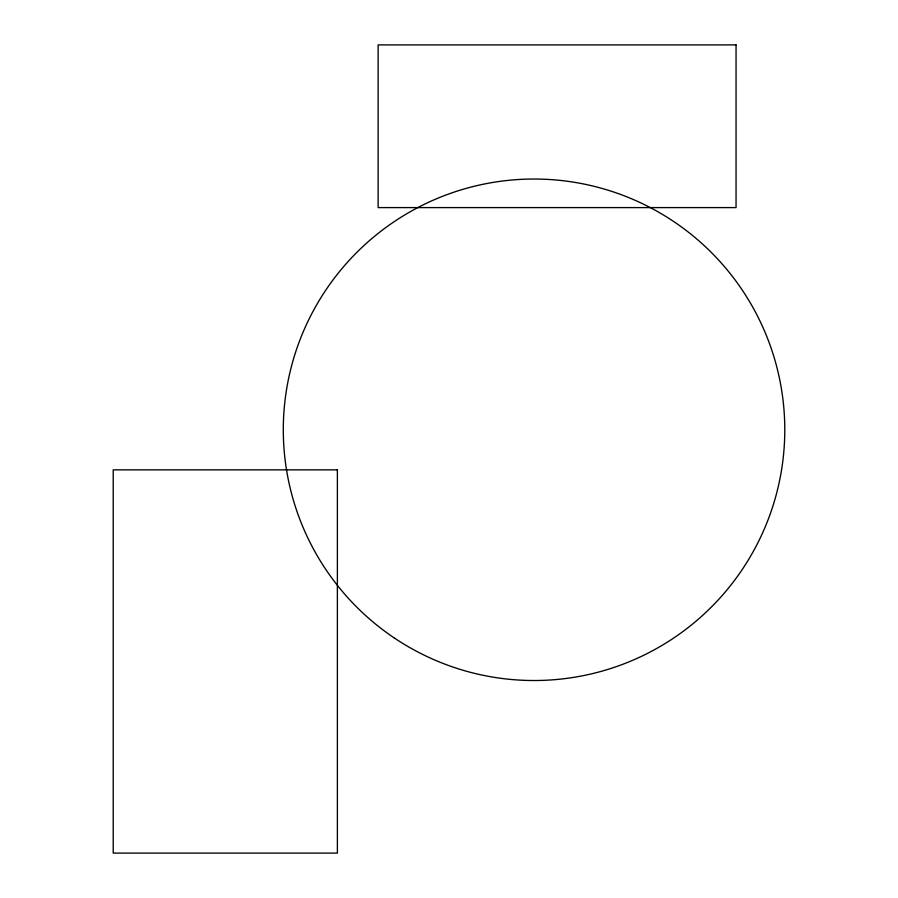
<?xml version="1.0" encoding="UTF-8"?>
<svg xmlns="http://www.w3.org/2000/svg" width="898" height="898" viewBox="0 0 898 898"><rect width="100%" height="100%" fill="white"/><g stroke="black" fill="none" stroke-linecap="round" stroke-linejoin="round"><path stroke-width="1.35" d="M736.057 44.9L378.137 44.9L378.137 207.595L736.057 207.595L736.057 44.9M337.379 469.856L113.215 469.856L113.215 853.1L337.379 853.1L337.379 469.856M394.301 637.973A250.744 250.744 0 0 0 784.212 446.688A250.744 250.744 0 0 0 423.598 204.665A250.744 250.744 0 0 0 394.301 637.973"/></g></svg>
